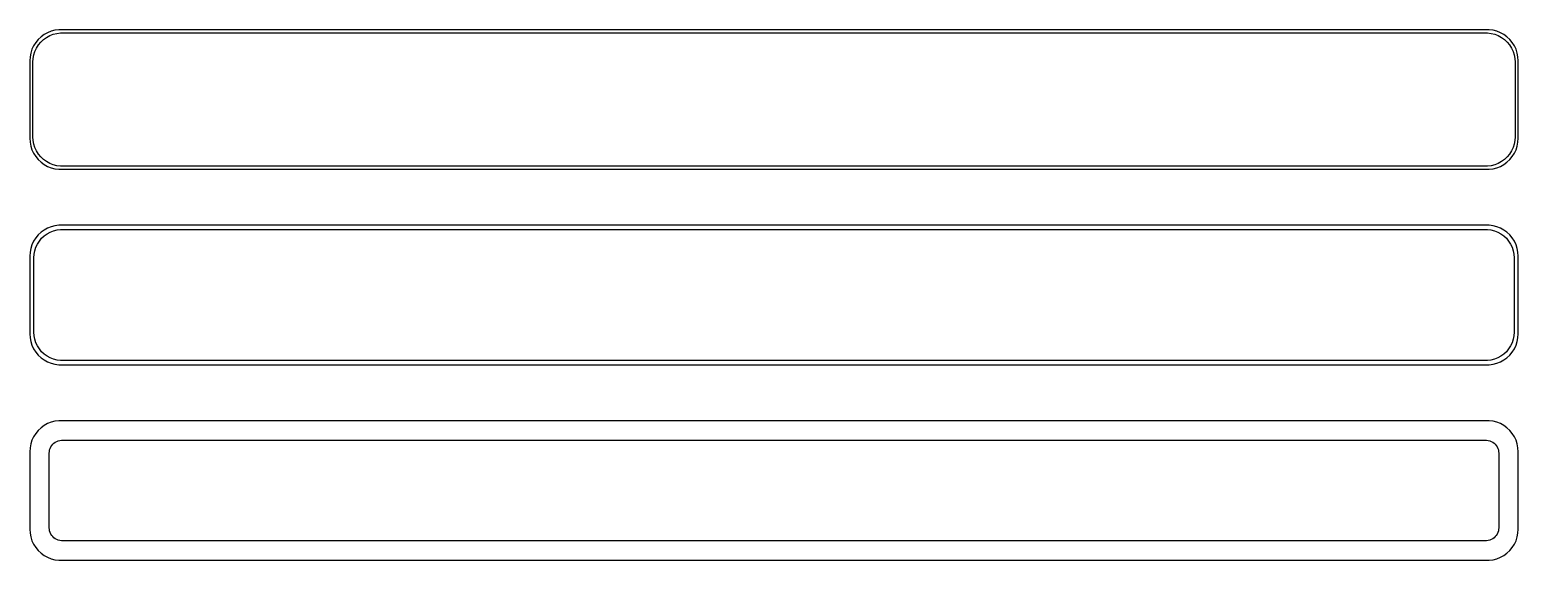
# Model space of a CAD drawing. Header units: metres. Extents: x -120 to 120, y 83 to 169.
import ezdxf

# ---------------------------------------------------------------- set-up
doc = ezdxf.new("R2010")
doc.units = ezdxf.units.M

msp = doc.modelspace()

# ---------------------------------------------------------------- linework, layer by layer
for p, q in [((-117.129, 168.274), (-117.679, 167.972)), ((-116.545, 168.505), (-117.129, 168.274)), ((-116.772, 167.798), (-116.218, 168.018)), ((-115.937, 168.661), (-116.545, 168.505)), ((-116.218, 168.018), (-115.64, 168.166)), ((-115.314, 168.74), (-115.937, 168.661)), ((-115.64, 168.166), (-115.048, 168.241)), ((115.314, 168.74), (-115.314, 168.74)), ((-115.048, 168.241), (115.048, 168.241)), ((115.048, 168.241), (115.64, 168.166)), ((115.937, 168.661), (115.314, 168.74)), ((115.64, 168.166), (116.218, 168.018)), ((116.545, 168.505), (115.937, 168.661)), ((116.218, 168.018), (116.772, 167.798)), ((117.129, 168.274), (116.545, 168.505)), ((117.679, 167.972), (117.129, 168.274)), ((-119.382, 166.159), (-119.649, 165.591)), ((-119.045, 166.689), (-119.382, 166.159)), ((-119.166, 165.249), (-118.912, 165.788)), ((-118.645, 167.173), (-119.045, 166.689)), ((-118.912, 165.788), (-118.593, 166.292)), ((-118.187, 167.603), (-118.645, 167.173)), ((-118.593, 166.292), (-118.213, 166.752)), ((-118.213, 166.752), (-117.778, 167.16)), ((-117.679, 167.972), (-118.187, 167.603)), ((-117.778, 167.16), (-117.295, 167.511)), ((-117.295, 167.511), (-116.772, 167.798)), ((116.772, 167.798), (117.295, 167.511)), ((117.295, 167.511), (117.778, 167.16)), ((118.187, 167.603), (117.679, 167.972)), ((117.778, 167.16), (118.213, 166.752)), ((118.645, 167.173), (118.187, 167.603)), ((118.213, 166.752), (118.593, 166.292)), ((118.593, 166.292), (118.912, 165.788)), ((119.045, 166.689), (118.645, 167.173)), ((118.912, 165.788), (119.166, 165.249)), ((119.382, 166.159), (119.045, 166.689)), ((119.649, 165.591), (119.382, 166.159)), ((-119.961, 164.377), (-120, 163.75)), ((-120, 163.75), (-120, 151.25)), ((-119.843, 164.993), (-119.961, 164.377)), ((-119.649, 165.591), (-119.843, 164.993)), ((-119.5, 163.5), (-119.463, 164.095)), ((-119.5, 151.5), (-119.5, 163.5)), ((-119.463, 164.095), (-119.351, 164.681)), ((-119.351, 164.681), (-119.166, 165.249)), ((119.166, 165.249), (119.351, 164.681)), ((119.351, 164.681), (119.463, 164.095)), ((119.463, 164.095), (119.5, 163.5)), ((119.5, 163.5), (119.5, 151.5)), ((119.843, 164.993), (119.649, 165.591)), ((119.961, 164.377), (119.843, 164.993)), ((120, 163.75), (119.961, 164.377)), ((120, 151.25), (120, 163.75)), ((-120, 151.25), (-119.961, 150.623)), ((-119.463, 150.905), (-119.5, 151.5)), ((119.5, 151.5), (119.463, 150.905)), ((119.961, 150.623), (120, 151.25)), ((-119.961, 150.623), (-119.843, 150.007)), ((-119.843, 150.007), (-119.649, 149.409)), ((-119.649, 149.409), (-119.382, 148.841)), ((-119.351, 150.319), (-119.463, 150.905)), ((-119.382, 148.841), (-119.045, 148.311)), ((-119.166, 149.751), (-119.351, 150.319)), ((-118.912, 149.212), (-119.166, 149.751)), ((-118.593, 148.708), (-118.912, 149.212)), ((118.912, 149.212), (118.593, 148.708)), ((119.166, 149.751), (118.912, 149.212)), ((119.045, 148.311), (119.382, 148.841)), ((119.351, 150.319), (119.166, 149.751)), ((119.463, 150.905), (119.351, 150.319)), ((119.382, 148.841), (119.649, 149.409)), ((119.649, 149.409), (119.843, 150.007)), ((119.843, 150.007), (119.961, 150.623)), ((-119.045, 148.311), (-118.645, 147.827)), ((-118.645, 147.827), (-118.187, 147.397)), ((-118.213, 148.248), (-118.593, 148.708)), ((-117.778, 147.84), (-118.213, 148.248)), ((-118.187, 147.397), (-117.679, 147.028)), ((-117.295, 147.489), (-117.778, 147.84)), ((-117.679, 147.028), (-117.129, 146.726)), ((-116.772, 147.202), (-117.295, 147.489)), ((-117.129, 146.726), (-116.545, 146.495)), ((-116.218, 146.982), (-116.772, 147.202)), ((-116.545, 146.495), (-115.937, 146.339)), ((-115.64, 146.834), (-116.218, 146.982)), ((-115.048, 146.759), (-115.64, 146.834)), ((115.048, 146.759), (-115.048, 146.759)), ((115.64, 146.834), (115.048, 146.759)), ((116.218, 146.982), (115.64, 146.834)), ((115.937, 146.339), (116.545, 146.495)), ((116.772, 147.202), (116.218, 146.982)), ((116.545, 146.495), (117.129, 146.726)), ((117.295, 147.489), (116.772, 147.202)), ((117.129, 146.726), (117.679, 147.028)), ((117.778, 147.84), (117.295, 147.489)), ((117.679, 147.028), (118.187, 147.397)), ((118.213, 148.248), (117.778, 147.84)), ((118.187, 147.397), (118.645, 147.827)), ((118.593, 148.708), (118.213, 148.248)), ((118.645, 147.827), (119.045, 148.311)), ((-115.937, 146.339), (-115.314, 146.26)), ((-115.314, 146.26), (115.314, 146.26)), ((115.314, 146.26), (115.937, 146.339)), ((-116.545, 137.005), (-117.129, 136.774)), ((-115.937, 137.161), (-116.545, 137.005)), ((-115.314, 137.24), (-115.937, 137.161)), ((115.314, 137.24), (-115.314, 137.24)), ((115.937, 137.161), (115.314, 137.24)), ((116.545, 137.005), (115.937, 137.161)), ((117.129, 136.774), (116.545, 137.005)), ((-119.382, 134.659), (-119.649, 134.091)), ((-119.045, 135.189), (-119.382, 134.659)), ((-118.645, 135.673), (-119.045, 135.189)), ((-118.762, 134.206), (-118.454, 134.691)), ((-118.187, 136.103), (-118.645, 135.673)), ((-118.454, 134.691), (-118.088, 135.134)), ((-117.679, 136.472), (-118.187, 136.103)), ((-118.088, 135.134), (-117.668, 135.528)), ((-117.129, 136.774), (-117.679, 136.472)), ((-117.668, 135.528), (-117.203, 135.866)), ((-117.203, 135.866), (-116.699, 136.143)), ((-116.699, 136.143), (-116.165, 136.354)), ((-116.165, 136.354), (-115.608, 136.497)), ((-115.608, 136.497), (-115.037, 136.569)), ((-115.037, 136.569), (115.037, 136.569)), ((115.037, 136.569), (115.608, 136.497)), ((115.608, 136.497), (116.165, 136.354)), ((116.165, 136.354), (116.699, 136.143)), ((116.699, 136.143), (117.203, 135.866)), ((117.679, 136.472), (117.129, 136.774)), ((117.203, 135.866), (117.668, 135.528)), ((117.668, 135.528), (118.088, 135.134)), ((118.187, 136.103), (117.679, 136.472)), ((118.088, 135.134), (118.454, 134.691)), ((118.645, 135.673), (118.187, 136.103)), ((118.454, 134.691), (118.762, 134.206)), ((119.045, 135.189), (118.645, 135.673)), ((119.382, 134.659), (119.045, 135.189)), ((119.649, 134.091), (119.382, 134.659)), ((-119.961, 132.877), (-120, 132.25)), ((-120, 132.25), (-120, 119.75)), ((-119.843, 133.493), (-119.961, 132.877)), ((-119.649, 134.091), (-119.843, 133.493)), ((-119.328, 132), (-119.292, 132.574)), ((-119.328, 120), (-119.328, 132)), ((-119.292, 132.574), (-119.185, 133.139)), ((-119.185, 133.139), (-119.007, 133.685)), ((-119.007, 133.685), (-118.762, 134.206)), ((118.762, 134.206), (119.007, 133.685)), ((119.007, 133.685), (119.185, 133.139)), ((119.185, 133.139), (119.292, 132.574)), ((119.292, 132.574), (119.328, 132)), ((119.328, 132), (119.328, 120)), ((119.843, 133.493), (119.649, 134.091)), ((119.961, 132.877), (119.843, 133.493)), ((120, 132.25), (119.961, 132.877)), ((120, 119.75), (120, 132.25)), ((-119.292, 119.426), (-119.328, 120)), ((119.328, 120), (119.292, 119.426)), ((-120, 119.75), (-119.961, 119.123)), ((-119.961, 119.123), (-119.843, 118.507)), ((-119.843, 118.507), (-119.649, 117.909)), ((-119.649, 117.909), (-119.382, 117.341)), ((-119.185, 118.861), (-119.292, 119.426)), ((-119.007, 118.315), (-119.185, 118.861)), ((-118.762, 117.794), (-119.007, 118.315)), ((-118.454, 117.309), (-118.762, 117.794)), ((118.762, 117.794), (118.454, 117.309)), ((119.007, 118.315), (118.762, 117.794)), ((119.185, 118.861), (119.007, 118.315)), ((119.292, 119.426), (119.185, 118.861)), ((119.382, 117.341), (119.649, 117.909)), ((119.649, 117.909), (119.843, 118.507)), ((119.843, 118.507), (119.961, 119.123)), ((119.961, 119.123), (120, 119.75)), ((-119.382, 117.341), (-119.045, 116.811)), ((-119.045, 116.811), (-118.645, 116.327)), ((-118.645, 116.327), (-118.187, 115.897)), ((-118.088, 116.866), (-118.454, 117.309)), ((-118.187, 115.897), (-117.679, 115.528)), ((-117.668, 116.472), (-118.088, 116.866)), ((-117.679, 115.528), (-117.129, 115.226)), ((-117.203, 116.134), (-117.668, 116.472)), ((-116.699, 115.857), (-117.203, 116.134)), ((-117.129, 115.226), (-116.545, 114.995)), ((-116.165, 115.646), (-116.699, 115.857)), ((-115.608, 115.503), (-116.165, 115.646)), ((-115.037, 115.431), (-115.608, 115.503)), ((115.037, 115.431), (-115.037, 115.431)), ((115.608, 115.503), (115.037, 115.431)), ((116.165, 115.646), (115.608, 115.503)), ((116.699, 115.857), (116.165, 115.646)), ((116.545, 114.995), (117.129, 115.226)), ((117.203, 116.134), (116.699, 115.857)), ((117.129, 115.226), (117.679, 115.528)), ((117.668, 116.472), (117.203, 116.134)), ((118.088, 116.866), (117.668, 116.472)), ((117.679, 115.528), (118.187, 115.897)), ((118.454, 117.309), (118.088, 116.866)), ((118.187, 115.897), (118.645, 116.327)), ((118.645, 116.327), (119.045, 116.811)), ((119.045, 116.811), (119.382, 117.341)), ((-116.545, 114.995), (-115.937, 114.839)), ((-115.937, 114.839), (-115.314, 114.76)), ((-115.314, 114.76), (115.314, 114.76)), ((115.314, 114.76), (115.937, 114.839)), ((115.937, 114.839), (116.545, 114.995)), ((-115.937, 105.661), (-116.545, 105.505)), ((-115.314, 105.74), (-115.937, 105.661)), ((115.314, 105.74), (-115.314, 105.74)), ((115.937, 105.661), (115.314, 105.74)), ((116.545, 105.505), (115.937, 105.661)), ((-119.045, 103.689), (-119.382, 103.159)), ((-118.645, 104.173), (-119.045, 103.689)), ((-118.187, 104.603), (-118.645, 104.173)), ((-117.679, 104.972), (-118.187, 104.603)), ((-117.129, 105.274), (-117.679, 104.972)), ((-116.545, 105.505), (-117.129, 105.274)), ((117.129, 105.274), (116.545, 105.505)), ((117.679, 104.972), (117.129, 105.274)), ((118.187, 104.603), (117.679, 104.972)), ((118.645, 104.173), (118.187, 104.603)), ((119.045, 103.689), (118.645, 104.173)), ((119.382, 103.159), (119.045, 103.689)), ((-119.961, 101.377), (-120, 100.75)), ((-119.843, 101.993), (-119.961, 101.377)), ((-119.649, 102.591), (-119.843, 101.993)), ((-119.382, 103.159), (-119.649, 102.591)), ((-116.843, 100.764), (-116.793, 101.025)), ((-116.793, 101.025), (-116.711, 101.277)), ((-116.711, 101.277), (-116.599, 101.516)), ((-116.599, 101.516), (-116.457, 101.74)), ((-116.457, 101.74), (-116.288, 101.944)), ((-116.288, 101.944), (-116.095, 102.125)), ((-116.095, 102.125), (-115.88, 102.281)), ((-115.88, 102.281), (-115.648, 102.409)), ((-115.648, 102.409), (-115.402, 102.506)), ((-115.402, 102.506), (-115.145, 102.572)), ((-115.145, 102.572), (-114.882, 102.605)), ((-114.882, 102.605), (114.882, 102.605)), ((114.882, 102.605), (115.145, 102.572)), ((115.145, 102.572), (115.402, 102.506)), ((115.402, 102.506), (115.648, 102.409)), ((115.648, 102.409), (115.88, 102.281)), ((115.88, 102.281), (116.095, 102.125)), ((116.095, 102.125), (116.288, 101.944)), ((116.288, 101.944), (116.457, 101.74)), ((116.457, 101.74), (116.599, 101.516)), ((116.599, 101.516), (116.711, 101.277)), ((116.711, 101.277), (116.793, 101.025)), ((116.793, 101.025), (116.843, 100.764)), ((119.649, 102.591), (119.382, 103.159)), ((119.843, 101.993), (119.649, 102.591)), ((119.961, 101.377), (119.843, 101.993)), ((120, 100.75), (119.961, 101.377)), ((-120, 100.75), (-120, 88.25)), ((-116.86, 100.5), (-116.843, 100.764)), ((-116.86, 88.5), (-116.86, 100.5)), ((116.843, 100.764), (116.86, 100.5)), ((116.86, 100.5), (116.86, 88.5)), ((120, 88.25), (120, 100.75)), ((-120, 88.25), (-119.961, 87.6233)), ((-119.961, 87.6233), (-119.843, 87.0066)), ((-119.843, 87.0066), (-119.649, 86.4094)), ((-119.649, 86.4094), (-119.382, 85.8412)), ((-116.843, 88.2356), (-116.86, 88.5)), ((-116.793, 87.9754), (-116.843, 88.2356)), ((-116.711, 87.7234), (-116.793, 87.9754)), ((-116.599, 87.4837), (-116.711, 87.7234)), ((-116.457, 87.26), (-116.599, 87.4837)), ((-116.288, 87.0559), (-116.457, 87.26)), ((-116.095, 86.8745), (-116.288, 87.0559)), ((-115.88, 86.7188), (-116.095, 86.8745)), ((-115.648, 86.5912), (-115.88, 86.7188)), ((-115.402, 86.4936), (-115.648, 86.5912)), ((-115.145, 86.4277), (-115.402, 86.4936)), ((-114.882, 86.3945), (-115.145, 86.4277)), ((115.145, 86.4277), (114.882, 86.3945)), ((115.402, 86.4936), (115.145, 86.4277)), ((115.648, 86.5912), (115.402, 86.4936)), ((115.88, 86.7188), (115.648, 86.5912)), ((116.095, 86.8745), (115.88, 86.7188)), ((116.288, 87.0559), (116.095, 86.8745)), ((116.457, 87.26), (116.288, 87.0559)), ((116.599, 87.4837), (116.457, 87.26)), ((116.711, 87.7234), (116.599, 87.4837)), ((116.793, 87.9754), (116.711, 87.7234)), ((116.843, 88.2356), (116.793, 87.9754)), ((116.86, 88.5), (116.843, 88.2356)), ((119.382, 85.8412), (119.649, 86.4094)), ((119.649, 86.4094), (119.843, 87.0066)), ((119.843, 87.0066), (119.961, 87.6233)), ((119.961, 87.6233), (120, 88.25)), ((-119.382, 85.8412), (-119.045, 85.3111)), ((-119.045, 85.3111), (-118.645, 84.8273)), ((-118.645, 84.8273), (-118.187, 84.3974)), ((-118.187, 84.3974), (-117.679, 84.0284)), ((-117.679, 84.0284), (-117.129, 83.7259)), ((114.882, 86.3945), (-114.882, 86.3945)), ((117.129, 83.7259), (117.679, 84.0284)), ((117.679, 84.0284), (118.187, 84.3974)), ((118.187, 84.3974), (118.645, 84.8273)), ((118.645, 84.8273), (119.045, 85.3111)), ((119.045, 85.3111), (119.382, 85.8412)), ((-117.129, 83.7259), (-116.545, 83.4947)), ((-116.545, 83.4947), (-115.937, 83.3386)), ((-115.937, 83.3386), (-115.314, 83.2599)), ((-115.314, 83.2599), (115.314, 83.2599)), ((115.314, 83.2599), (115.937, 83.3386)), ((115.937, 83.3386), (116.545, 83.4947)), ((116.545, 83.4947), (117.129, 83.7259))]:
    msp.add_line(p, q)

doc.saveas('drawing.dxf')
